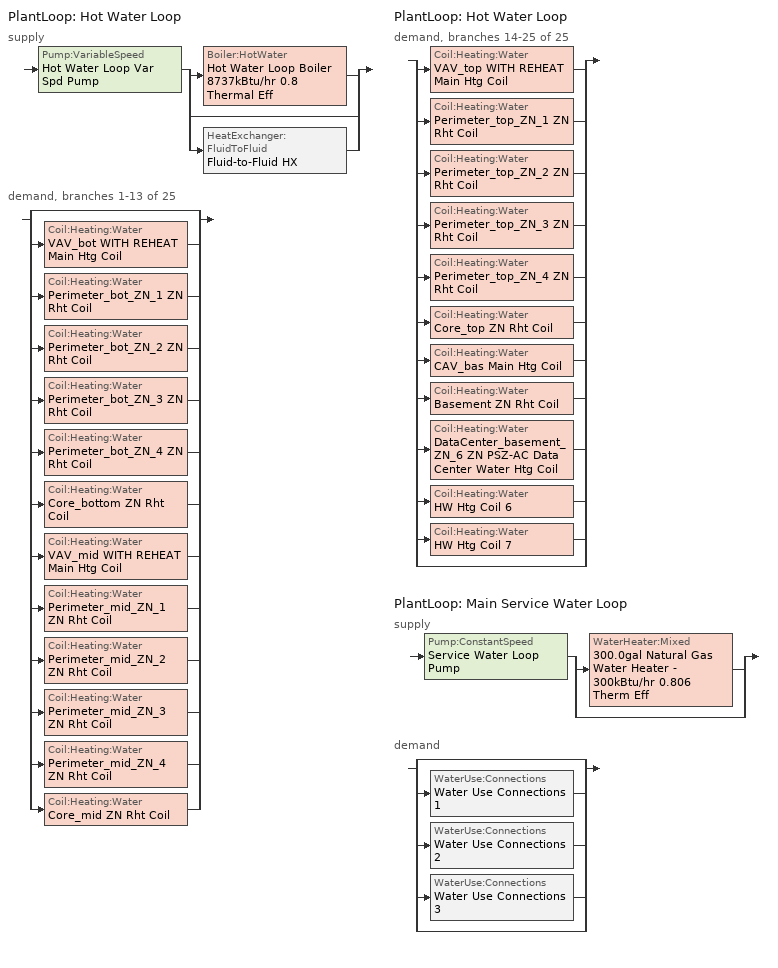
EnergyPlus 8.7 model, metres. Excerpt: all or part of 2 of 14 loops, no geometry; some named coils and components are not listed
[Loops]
PlantLoop 'Hot Water Loop'
 supply: Pump:VariableSpeed 'Hot Water Loop Var Spd Pump' > split
  | Boiler:HotWater 'Hot Water Loop Boiler 8737kBtu/hr 0.8 Thermal Eff'
  | bypass
  | HeatExchanger:FluidToFluid 'Fluid-to-Fluid HX'
 demand, branches 1-13 of 25: split
  | bypass
  | Coil:Heating:Water 'VAV_bot WITH REHEAT Main Htg Coil'
  | Coil:Heating:Water 'Perimeter_bot_ZN_1 ZN Rht Coil'
  | Coil:Heating:Water 'Perimeter_bot_ZN_2 ZN Rht Coil'
  | Coil:Heating:Water 'Perimeter_bot_ZN_3 ZN Rht Coil'
  | Coil:Heating:Water 'Perimeter_bot_ZN_4 ZN Rht Coil'
  | Coil:Heating:Water 'Core_bottom ZN Rht Coil'
  | Coil:Heating:Water 'VAV_mid WITH REHEAT Main Htg Coil'
  | Coil:Heating:Water 'Perimeter_mid_ZN_1 ZN Rht Coil'
  | Coil:Heating:Water 'Perimeter_mid_ZN_2 ZN Rht Coil'
  | Coil:Heating:Water 'Perimeter_mid_ZN_3 ZN Rht Coil'
  | Coil:Heating:Water 'Perimeter_mid_ZN_4 ZN Rht Coil'
  | Coil:Heating:Water 'Core_mid ZN Rht Coil'
PlantLoop 'Hot Water Loop'
 demand, branches 14-25 of 25: split
  | Coil:Heating:Water 'VAV_top WITH REHEAT Main Htg Coil'
  | Coil:Heating:Water 'Perimeter_top_ZN_1 ZN Rht Coil'
  | Coil:Heating:Water 'Perimeter_top_ZN_2 ZN Rht Coil'
  | Coil:Heating:Water 'Perimeter_top_ZN_3 ZN Rht Coil'
  | Coil:Heating:Water 'Perimeter_top_ZN_4 ZN Rht Coil'
  | Coil:Heating:Water 'Core_top ZN Rht Coil'
  | Coil:Heating:Water 'CAV_bas Main Htg Coil'
  | Coil:Heating:Water 'Basement ZN Rht Coil'
  | Coil:Heating:Water 'DataCenter_basement_ZN_6 ZN PSZ-AC Data Center Water Htg Coil'
  | Coil:Heating:Water 'HW Htg Coil 6'
  | Coil:Heating:Water 'HW Htg Coil 7'
  | bypass
PlantLoop 'Main Service Water Loop'
 supply: Pump:ConstantSpeed 'Service Water Loop Pump' > split
  | WaterHeater:Mixed '300.0gal Natural Gas Water Heater - 300kBtu/hr 0.806 Therm Eff'
  | bypass
 demand: split
  | bypass
  | WaterUse:Connections 'Water Use Connections 1'
  | WaterUse:Connections 'Water Use Connections 2'
  | WaterUse:Connections 'Water Use Connections 3'
  | bypass
[Coil:Heating:Water] Availability Schedule=Always On Discrete; U-Factor Times Area Value {W/K}=Autosize; Maximum Water Flow Rate {m3/s}=Autosize; Performance Input Method=UFactorTimesAreaAndDesignWaterFlowRate; Rated Capacity {W}=Autosize; Rated Ratio for Air and Water Convection=0.5
Name | Rated Inlet Water Temperature {C} | Rated Inlet Air Temperature {C} | Rated Outlet Water Temperature {C} | Rated Outlet Air Temperature {C}
Basement ZN Rht Coil | 67 | 16.7 | 55.8889 | 50
Core_bottom ZN Rht Coil; Core_mid ZN Rht Coil; Core_top ZN Rht Coil; Perimeter_bot_ZN_1 ZN Rht Coil; Perimeter_bot_ZN_2 ZN Rht Coil; Perimeter_bot_ZN_3 ZN Rht Coil; Perimeter_bot_ZN_4 ZN Rht Coil; Perimeter_mid_ZN_1 ZN Rht Coil; Perimeter_mid_ZN_2 ZN Rht Coil; Perimeter_mid_ZN_3 ZN Rht Coil; Perimeter_mid_ZN_4 ZN Rht Coil; Perimeter_top_ZN_1 ZN Rht Coil; Perimeter_top_ZN_2 ZN Rht Coil; Perimeter_top_ZN_3 ZN Rht Coil; Perimeter_top_ZN_4 ZN Rht Coil | 82.2222 | 12.8 | 71.1111 | 40
HW Htg Coil 6; HW Htg Coil 7 | 82.2 | 16.6 | 71.1 | 32.2
[SetpointManager:Scheduled]
Service hot water setpoint manager: Control Variable=Temperature; Schedule=Service Water Loop Temp - 140F
[PlantLoop] Fluid Type=Water; Minimum Loop Temperature {C}=10; Maximum Loop Flow Rate {m3/s}=Autosize; Minimum Loop Flow Rate {m3/s}=0; Plant Loop Volume {m3}=Autocalculate; Plant Loop Demand Calculation Scheme=SingleSetpoint
Name | Plant Equipment Operation Scheme | Maximum Loop Temperature {C} | Load Distribution Scheme
Hot Water Loop | Hot Water Loop Operation Schemes | 100 | SequentialLoad
Main Service Water Loop | Main Service Water Loop Operation Schemes | 60 | Optimal
[Sizing:Plant] Loop Type=Heating; Sizing Option=NonCoincident; Zone Timesteps in Averaging Window=1; Coincident Sizing Factor Mode=None
Name | Design Loop Exit Temperature {C} | Loop Design Temperature Difference {deltaC}
Hot Water Loop | 82.2222 | 11.1111
Main Service Water Loop | 60 | 5
[Pump:ConstantSpeed]
Service Water Loop Pump: Design Flow Rate {m3/s}=Autosize; Design Pump Head {Pa}=29891; Design Power Consumption {W}=Autosize; Motor Efficiency=0.855; Fraction of Motor Inefficiencies to Fluid Stream=0; Pump Control Type=Intermittent
[Pump:VariableSpeed]
Hot Water Loop Var Spd Pump: Design Maximum Flow Rate {m3/s}=Autosize; Design Pump Head {Pa}=179344; Design Power Consumption {W}=Autosize; Motor Efficiency=0.93; Fraction of Motor Inefficiencies to Fluid Stream=0; Coefficient 1 of the Part Load Performance Curve=0; Coefficient 2 of the Part Load Performance Curve=1; Coefficient 3 of the Part Load Performance Curve=0; Coefficient 4 of the Part Load Performance Curve=0; Design Minimum Flow Rate {m3/s}=0; Pump Control Type=Intermittent
[PlantEquipmentOperationSchemes] Control Scheme Object Type 1=PlantEquipmentOperation:HeatingLoad; Control Scheme Schedule Name 1=Always On Discrete
Name | Control Scheme Name 1
Hot Water Loop Operation Schemes | Plant Equipment Operation Heating Load 1
Main Service Water Loop Operation Schemes | Main Service Water Loop Heating Operation Scheme
[PlantEquipmentList]
Main Service Water Loop Heating Equipment List: WaterHeater:Mixed, 300.0gal Natural Gas Water Heater - 300kBtu/hr 0.806 Therm Eff
[PlantEquipmentOperation:HeatingLoad]
Main Service Water Loop Heating Operation Scheme: Load Range Lower Limit 1 {W}=0; Load Range Upper Limit 1 {W}=1000000000; Range Equipment List Name 1=Main Service Water Loop Heating Equipment List
[Boiler:HotWater]
Hot Water Loop Boiler 8737kBtu/hr 0.8 Thermal Eff: Fuel Type=NaturalGas; Nominal Capacity {W}=2.67985e+06; Nominal Thermal Efficiency=0.8; Efficiency Curve Temperature Evaluation Variable=LeavingBoiler; Normalized Boiler Efficiency Curve=Boiler with No Minimum Turndown 1; Design Water Outlet Temperature {C}=82.2222; Design Water Flow Rate {m3/s}=0.057413; Minimum Part Load Ratio=0; Maximum Part Load Ratio=1.2; Optimum Part Load Ratio=1; Water Outlet Upper Temperature Limit {C}=95; Boiler Flow Mode=LeavingSetpointModulated; Parasitic Electric Load {W}=0; Sizing Factor=1
[WaterHeater:Mixed]
300.0gal Natural Gas Water Heater - 300kBtu/hr 0.806 Therm Eff: Tank Volume {m3}=1.13562; Setpoint Temperature Schedule=Service Water Loop Temp - 140F; Deadband Temperature Difference {deltaC}=2; Maximum Temperature Limit {C}=82.2222; Heater Control Type=Cycle; Heater Maximum Capacity {W}=87921.3; Heater Ignition Minimum Flow Rate {m3/s}=0; Heater Ignition Delay {s}=0; Heater Fuel Type=NaturalGas; Heater Thermal Efficiency=0.806081; Off Cycle Parasitic Fuel Consumption Rate {W}=2770.99; Off Cycle Parasitic Fuel Type=NaturalGas; Off Cycle Parasitic Heat Fraction to Tank=0.8; On Cycle Parasitic Fuel Consumption Rate {W}=2770.99; On Cycle Parasitic Fuel Type=NaturalGas; On Cycle Parasitic Heat Fraction to Tank=0; Ambient Temperature Indicator=Schedule; Ambient Temperature Schedule=Water Heater Ambient Temp Schedule - 70F; Off Cycle Loss Coefficient to Ambient Temperature {W/K}=13.7474; Off Cycle Loss Fraction to Zone=1; On Cycle Loss Coefficient to Ambient Temperature {W/K}=13.7474; On Cycle Loss Fraction to Zone=1; Use Side Effectiveness=1; Source Side Effectiveness=1; Use Side Design Flow Rate {m3/s}=Autosize; Source Side Design Flow Rate {m3/s}=Autosize; Indirect Water Heating Recovery Time {hr}=1.5; Source Side Flow Control Mode=IndirectHeatPrimarySetpoint
[WaterUse:Connections]
Name | Water Use Equipment Name 1
Water Use Connections 1 | Core_bottom Service Water Use 0.58gal/min
Water Use Connections 2 | Core_mid Service Water Use 0.58gal/min
Water Use Connections 3 | Core_top Service Water Use 0.58gal/min
[WaterUse:Equipment] Peak Flow Rate {m3/s}=3.65923e-05; Flow Rate Fraction Schedule=OfficeLarge BLDG_SWH_SCH
Name | Target Temperature Schedule | Zone | Sensible Fraction Schedule | Latent Fraction Schedule
Core_bottom Service Water Use 0.58gal/min | Mixed Water At Faucet Temp - 140F | Core_bottom ZN | Fraction Sensible - 0.2 | Fraction Latent - 0.05
Core_mid Service Water Use 0.58gal/min | Mixed Water At Faucet Temp - 140F 1 | Core_mid ZN | Fraction Sensible - 0.2 1 | Fraction Latent - 0.05 1
Core_top Service Water Use 0.58gal/min | Mixed Water At Faucet Temp - 140F 2 | Core_top ZN | Fraction Sensible - 0.2 2 | Fraction Latent - 0.05 2
[Schedule:Day:Interval]
OfficeLarge BLDG_SWH_SCH Default: No, 06:00, 0, 07:00, 0.07, 11:00, 0.04, 13:00, 0.06, 14:00, 0.09, 15:00, 0.06, 21:00, 0.04, 22:00, 0.07, 24:00, 0.04
OfficeLarge BLDG_SWH_SCH SmrDsn|Wkdy Day; OfficeLarge BLDG_SWH_SCH Summer Design Day: No, 06:00, 0, 07:00, 0.07, 08:00, 0.19, 09:00, 0.35, 10:00, 0.38, 11:00, 0.39, 12:00, 0.47, 13:00, 0.57, 14:00, 0.54, 15:00, 0.34, 16:00, 0.33, 17:00, 0.44, 18:00, 0.26, 19:00, 0.21, 20:00, 0.15, 21:00, 0.17, 22:00, 0.08, 24:00, 0.05
OfficeLarge BLDG_SWH_SCH Winter Design Day; OfficeLarge BLDG_SWH_SCH WntrDsn|Sat Day: No, 06:00, 0, 07:00, 0.07, 08:00, 0.11, 09:00, 0.15, 10:00, 0.21, 11:00, 0.19, 12:00, 0.23, 13:00, 0.2, 14:00, 0.19, 15:00, 0.15, 16:00, 0.13, 17:00, 0.14, 21:00, 0.07, 22:00, 0.09, 24:00, 0.05
Schedule Day 29; Schedule Day 34; Schedule Day 37: No, 24:00, 0.2
Schedule Day 30; Schedule Day 35; Schedule Day 38: No, 24:00, 0.05
Schedule Day 31; Schedule Day 36; Schedule Day 39; Service Water Loop Temp - 140F Default: No, 24:00, 60
Water Heater Ambient Temp Schedule - 70F Default: No, 24:00, 21.1111
[Schedule:Week:Daily]
Schedule:Week:Daily {6ee50460-ece0-4f9a-bd6b-9011c8052eec}: Schedule Day 30, Schedule Day 30, Schedule Day 30, Schedule Day 30, Schedule Day 30, Schedule Day 30, Schedule Day 30, Schedule Day 30, Schedule Day 30, Schedule Day 30, Schedule Day 30, Schedule Day 30
Schedule:Week:Daily {cdec5350-b148-4959-bb3a-86a6c758736f}: Schedule Day 35, Schedule Day 35, Schedule Day 35, Schedule Day 35, Schedule Day 35, Schedule Day 35, Schedule Day 35, Schedule Day 35, Schedule Day 35, Schedule Day 35, Schedule Day 35, Schedule Day 35
Schedule:Week:Daily {a74e4dae-3ce3-47c0-98de-53410fa4230c}: Schedule Day 38, Schedule Day 38, Schedule Day 38, Schedule Day 38, Schedule Day 38, Schedule Day 38, Schedule Day 38, Schedule Day 38, Schedule Day 38, Schedule Day 38, Schedule Day 38, Schedule Day 38
Schedule:Week:Daily {3ab513f9-93d3-49a6-87b8-316d25114eb3}: Schedule Day 29, Schedule Day 29, Schedule Day 29, Schedule Day 29, Schedule Day 29, Schedule Day 29, Schedule Day 29, Schedule Day 29, Schedule Day 29, Schedule Day 29, Schedule Day 29, Schedule Day 29
Schedule:Week:Daily {c080a843-a35d-4100-8b0b-ded71d725ed5}: Schedule Day 34, Schedule Day 34, Schedule Day 34, Schedule Day 34, Schedule Day 34, Schedule Day 34, Schedule Day 34, Schedule Day 34, Schedule Day 34, Schedule Day 34, Schedule Day 34, Schedule Day 34
Schedule:Week:Daily {c3c01d02-4798-4468-9832-fd388afa6aee}: Schedule Day 37, Schedule Day 37, Schedule Day 37, Schedule Day 37, Schedule Day 37, Schedule Day 37, Schedule Day 37, Schedule Day 37, Schedule Day 37, Schedule Day 37, Schedule Day 37, Schedule Day 37
Schedule:Week:Daily {dae4a51d-9858-47b9-b6ab-a08f36e1b704}: Schedule Day 31, Schedule Day 31, Schedule Day 31, Schedule Day 31, Schedule Day 31, Schedule Day 31, Schedule Day 31, Schedule Day 31, Schedule Day 31, Schedule Day 31, Schedule Day 31, Schedule Day 31
Schedule:Week:Daily {583eb4e2-5d35-439d-b40e-45ccf46df966}: Schedule Day 36, Schedule Day 36, Schedule Day 36, Schedule Day 36, Schedule Day 36, Schedule Day 36, Schedule Day 36, Schedule Day 36, Schedule Day 36, Schedule Day 36, Schedule Day 36, Schedule Day 36
Schedule:Week:Daily {eebf5e90-f923-4460-865c-c607961d07c3}: Schedule Day 39, Schedule Day 39, Schedule Day 39, Schedule Day 39, Schedule Day 39, Schedule Day 39, Schedule Day 39, Schedule Day 39, Schedule Day 39, Schedule Day 39, Schedule Day 39, Schedule Day 39
Schedule:Week:Daily {390ff344-d979-406e-8648-1644e8df5d24}: OfficeLarge BLDG_SWH_SCH Default, OfficeLarge BLDG_SWH_SCH SmrDsn|Wkdy Day, OfficeLarge BLDG_SWH_SCH SmrDsn|Wkdy Day, OfficeLarge BLDG_SWH_SCH SmrDsn|Wkdy Day, OfficeLarge BLDG_SWH_SCH SmrDsn|Wkdy Day, OfficeLarge BLDG_SWH_SCH SmrDsn|Wkdy Day, OfficeLarge BLDG_SWH_SCH WntrDsn|Sat Day, OfficeLarge BLDG_SWH_SCH Default, OfficeLarge BLDG_SWH_SCH Summer Design Day, OfficeLarge BLDG_SWH_SCH Winter Design Day, OfficeLarge BLDG_SWH_SCH Default, OfficeLarge BLDG_SWH_SCH Default
Schedule:Week:Daily {70b1e1f2-766b-4c74-8122-864ec1c01a7e}: Service Water Loop Temp - 140F Default, Service Water Loop Temp - 140F Default, Service Water Loop Temp - 140F Default, Service Water Loop Temp - 140F Default, Service Water Loop Temp - 140F Default, Service Water Loop Temp - 140F Default, Service Water Loop Temp - 140F Default, Service Water Loop Temp - 140F Default, Service Water Loop Temp - 140F Default, Service Water Loop Temp - 140F Default, Service Water Loop Temp - 140F Default, Service Water Loop Temp - 140F Default
Schedule:Week:Daily {50d35135-e35a-4dec-8c9f-15f94736dc9a}: Water Heater Ambient Temp Schedule - 70F Default, Water Heater Ambient Temp Schedule - 70F Default, Water Heater Ambient Temp Schedule - 70F Default, Water Heater Ambient Temp Schedule - 70F Default, Water Heater Ambient Temp Schedule - 70F Default, Water Heater Ambient Temp Schedule - 70F Default, Water Heater Ambient Temp Schedule - 70F Default, Water Heater Ambient Temp Schedule - 70F Default, Water Heater Ambient Temp Schedule - 70F Default, Water Heater Ambient Temp Schedule - 70F Default, Water Heater Ambient Temp Schedule - 70F Default, Water Heater Ambient Temp Schedule - 70F Default
[Schedule:Year]
Fraction Latent - 0.05: Schedule:Week:Daily {6ee50460-ece0-4f9a-bd6b-9011c8052eec}, 1, 1, 12, 31
Fraction Latent - 0.05 1: Schedule:Week:Daily {cdec5350-b148-4959-bb3a-86a6c758736f}, 1, 1, 12, 31
Fraction Latent - 0.05 2: Schedule:Week:Daily {a74e4dae-3ce3-47c0-98de-53410fa4230c}, 1, 1, 12, 31
Fraction Sensible - 0.2: Schedule:Week:Daily {3ab513f9-93d3-49a6-87b8-316d25114eb3}, 1, 1, 12, 31
Fraction Sensible - 0.2 1: Schedule:Week:Daily {c080a843-a35d-4100-8b0b-ded71d725ed5}, 1, 1, 12, 31
Fraction Sensible - 0.2 2: Schedule:Week:Daily {c3c01d02-4798-4468-9832-fd388afa6aee}, 1, 1, 12, 31
Mixed Water At Faucet Temp - 140F: Schedule:Week:Daily {dae4a51d-9858-47b9-b6ab-a08f36e1b704}, 1, 1, 12, 31
Mixed Water At Faucet Temp - 140F 1: Schedule:Week:Daily {583eb4e2-5d35-439d-b40e-45ccf46df966}, 1, 1, 12, 31
Mixed Water At Faucet Temp - 140F 2: Schedule:Week:Daily {eebf5e90-f923-4460-865c-c607961d07c3}, 1, 1, 12, 31
OfficeLarge BLDG_SWH_SCH: Schedule:Week:Daily {390ff344-d979-406e-8648-1644e8df5d24}, 1, 1, 12, 31
Service Water Loop Temp - 140F: Schedule:Week:Daily {70b1e1f2-766b-4c74-8122-864ec1c01a7e}, 1, 1, 12, 31
Water Heater Ambient Temp Schedule - 70F: Schedule:Week:Daily {50d35135-e35a-4dec-8c9f-15f94736dc9a}, 1, 1, 12, 31
[Schedule:Constant]
Always On Discrete: Hourly Value=1
[Curve:Cubic]
Boiler with No Minimum Turndown 1: Coefficient1 Constant=0.7463; Coefficient2 x=1.3196; Coefficient3 x**2=-2.2154; Coefficient4 x**3=1.1674; Minimum Value of x {BasedOnField A2}=0; Maximum Value of x {BasedOnField A2}=1.3
